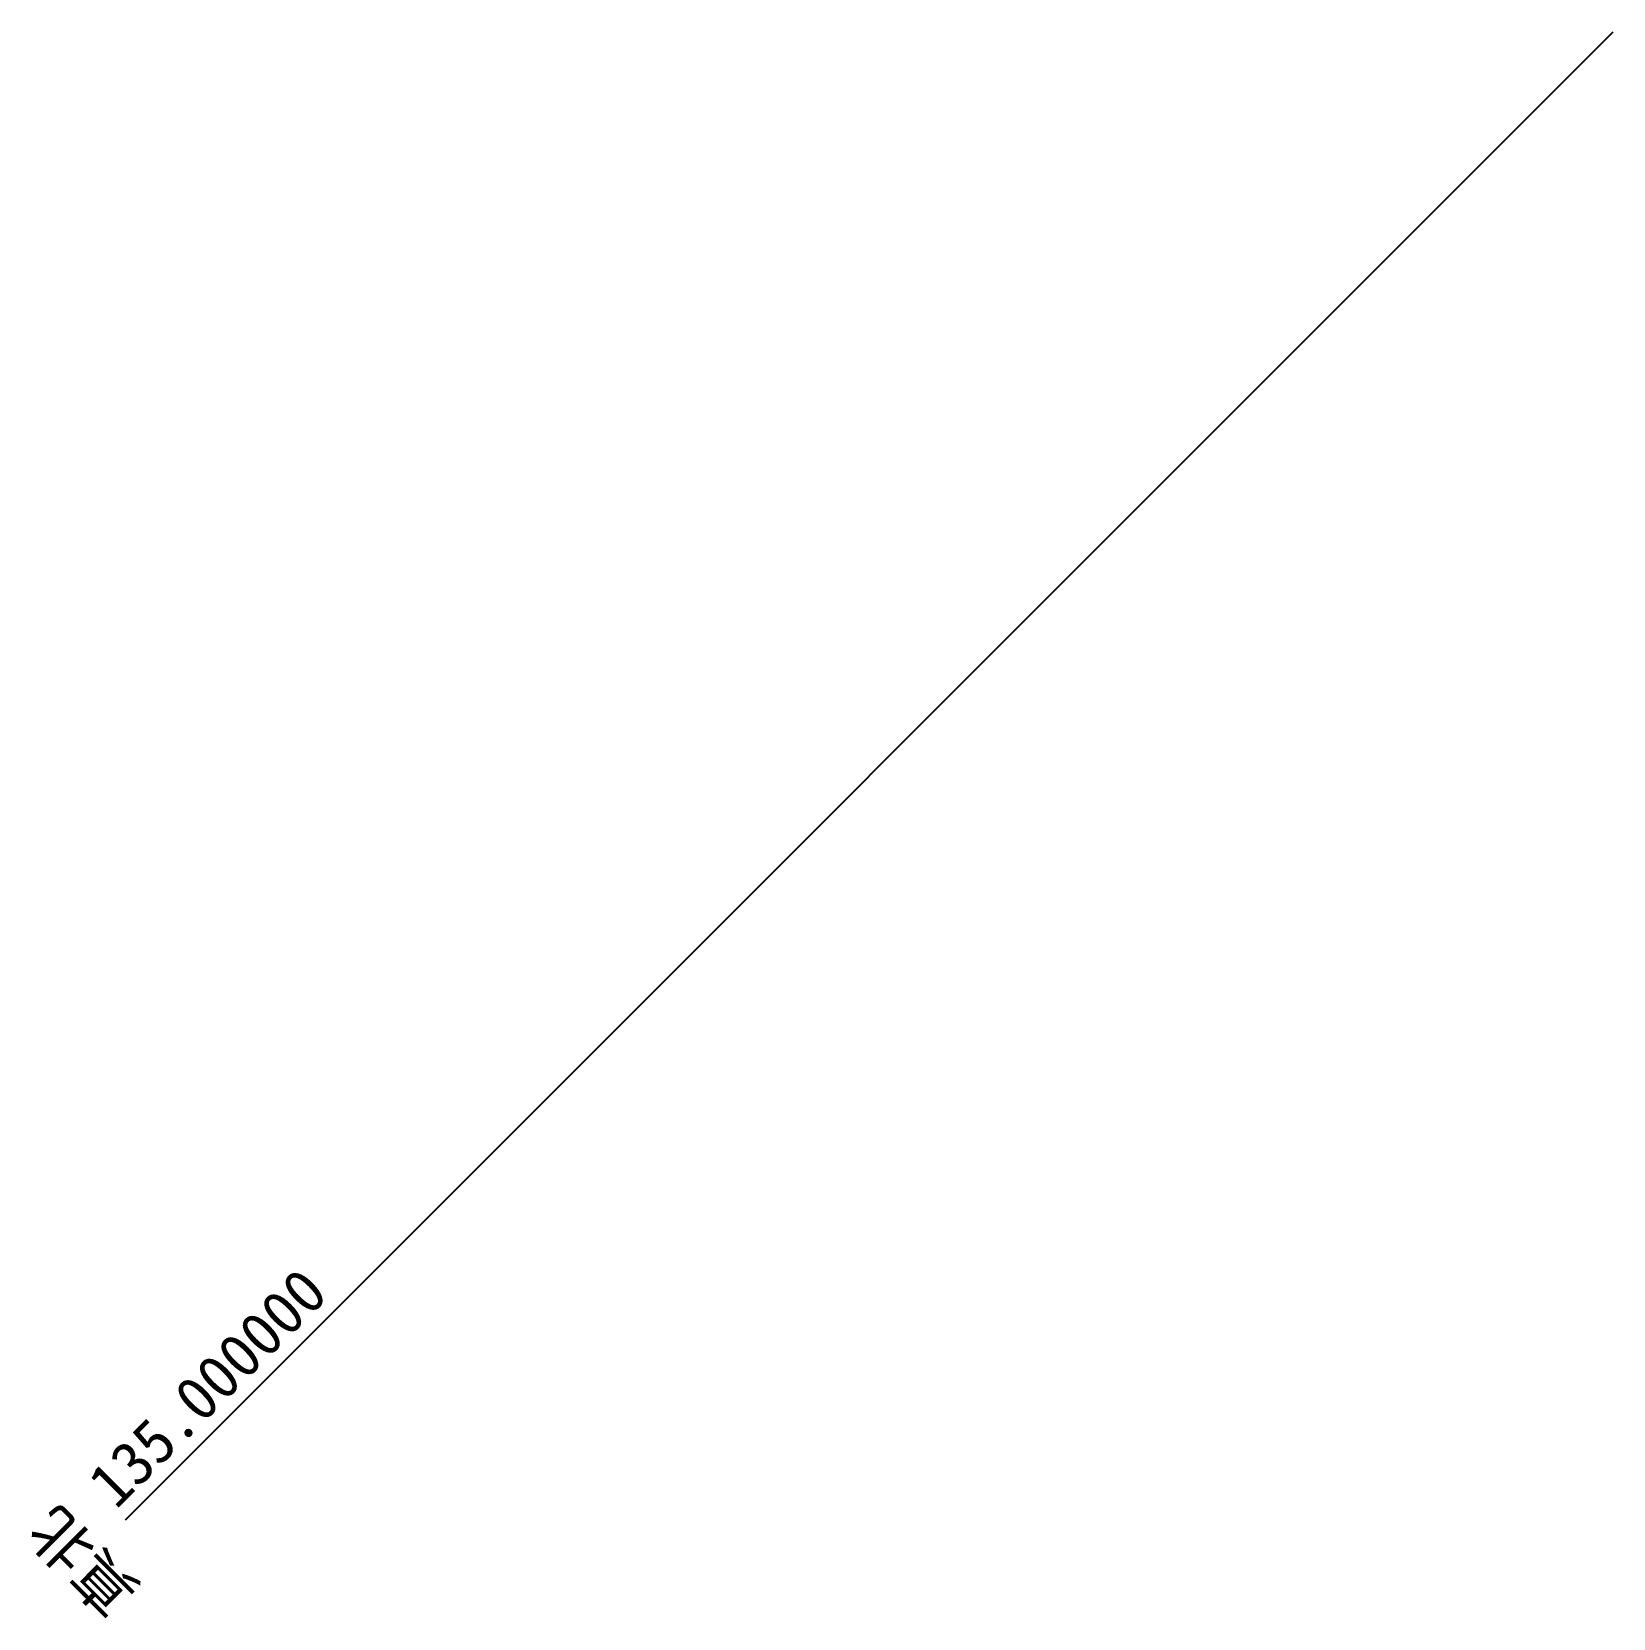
# Model space of a CAD drawing. Units: millimetres at full size, sheet at 1:100. Extents: x -3691 to 2816, y -10017 to -3490.
import ezdxf
from ezdxf.enums import TextEntityAlignment as Align

# ---------------------------------------------------------------- set-up
doc = ezdxf.new("R2010")
doc.units = ezdxf.units.MM
doc.header["$LTSCALE"] = 100
doc.layers.add('0-0', color=6, linetype='Continuous')
doc.styles.add('ＭＳ ゴシック', font='')
doc.styles.get('ＭＳ ゴシック').set_extended_font_data('MS Gothic')

msp = doc.modelspace()

# ---------------------------------------------------------------- linework, layer by layer
at = {"layer": '0-0', "color": 7}
msp.add_line((-3306.1, -9612.2), (2816.3, -3489.8), dxfattribs=at)

# ---------------------------------------------------------------- texts
at = {"layer": '0-0', "style": 'ＭＳ ゴシック'}
for s, rotation, p in [('135.000000', 45, (-3306.1, -9612.2)), ('真北', 135, (-3200.1, -9859.7))]:
    msp.add_text(s, height=183.3, rotation=rotation, dxfattribs=at).set_placement(p, align=Align.BOTTOM_LEFT)

doc.saveas('drawing.dxf')
